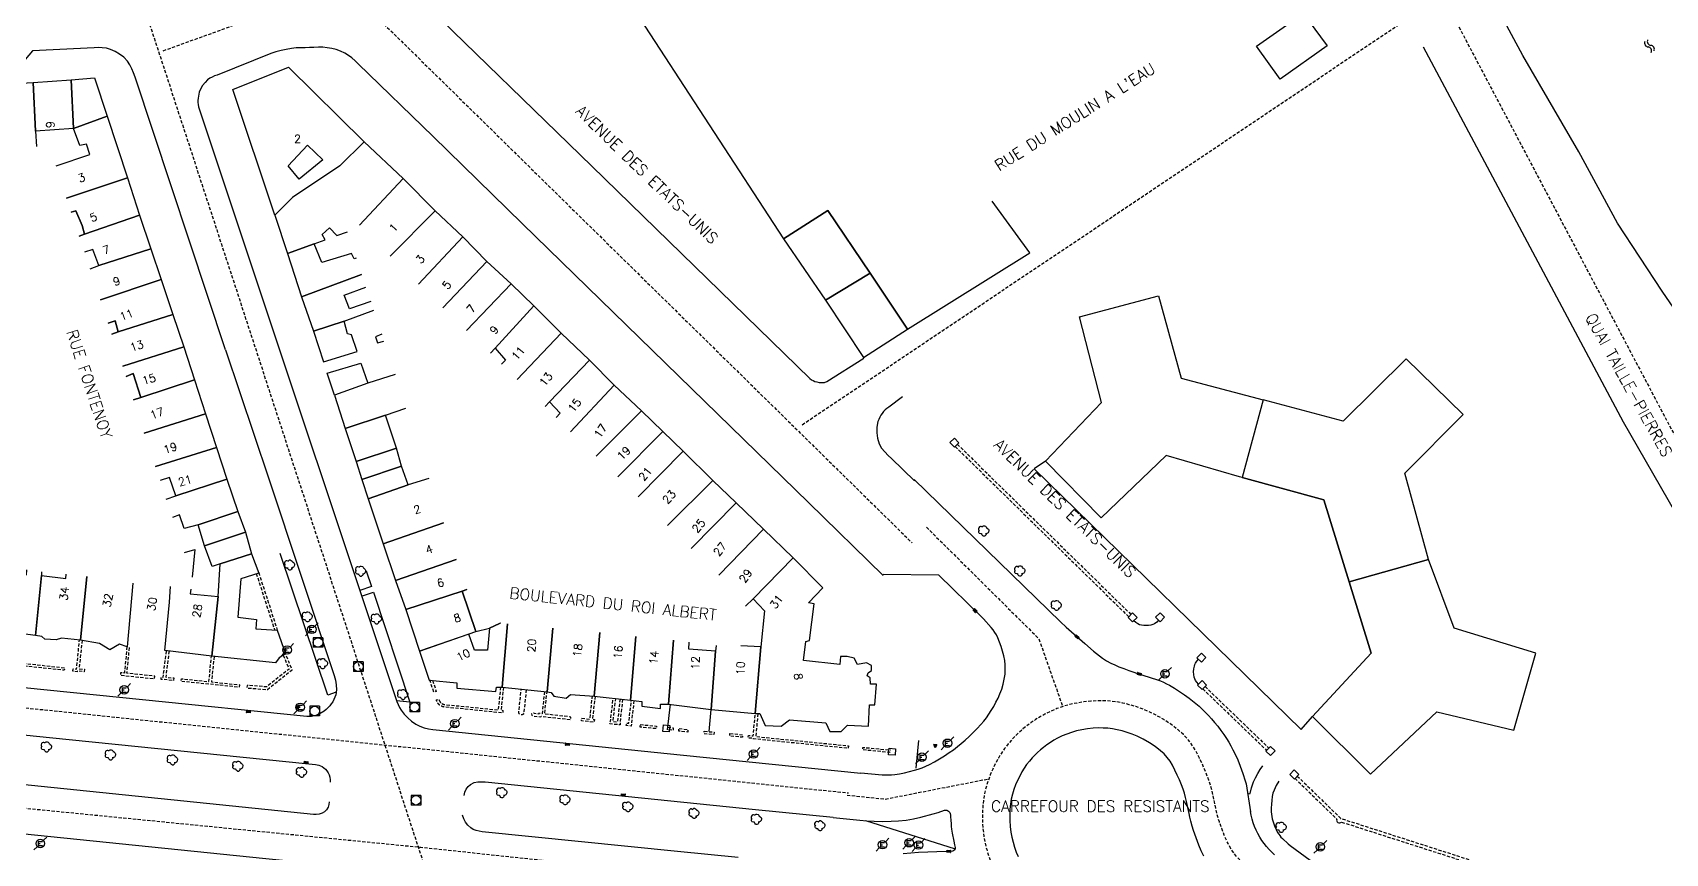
# Model space of a CAD drawing. Header units: millimetres. Extents: x 80999 to 82000, y 143000 to 144001.
# Drawn here: x 81157.8 to 81412.8, y 143745 to 143873.3 of the extents above; entities that cross this region are included whole.
import ezdxf
from ezdxf.enums import TextEntityAlignment as Align

# ---------------------------------------------------------------- set-up
doc = ezdxf.new("R2010")
doc.units = ezdxf.units.MM
doc.linetypes.add('DASHED', pattern=[0.75, 0.5, -0.25])
doc.layers.get('0').update_dxf_attribs({"linetype": 'CONTINUOUS'})
for name, color, linetype in [('W0001', 6, 'DASHED'), ('W0008', 7, 'CONTINUOUS'), ('W0100', 7, 'CONTINUOUS'), ('W0112', 1, 'DASHED'), ('W0300', 7, 'CONTINUOUS'), ('W0400', 7, 'CONTINUOUS'), ('W0420', 7, 'CONTINUOUS'), ('W0471', 7, 'CONTINUOUS'), ('W0500', 5, 'DASHED'), ('W0515', 5, 'CONTINUOUS'), ('W0851', 7, 'CONTINUOUS'), ('W0989', 7, 'CONTINUOUS'), ('W0991', 7, 'CONTINUOUS')]:
    doc.layers.add(name, color=color, linetype=linetype)
doc.styles.get("Standard").update_dxf_attribs({"font": 'romans.shx', "width": 0.85})

# ---------------------------------------------------------------- blocks, each defined once
blk = doc.blocks.new('T471')
for p, q in [((-0.333334, 0.333334), (-0.333334, -0.333334)), ((-0.333334, 0.333334), (0.333334, 0.333334)), ((-0.333334, 0), (0, 0)), ((0.500001, 0.500001), (1.000002, 1.000002)), ((-0.500001, -0.500001), (-1.000002, -1.000002)), ((-0.333334, -0.333334), (0.333334, -0.333334))]:
    blk.add_line(p, q)
blk.add_ellipse((0, 0), major_axis=(0.471405, 0.471405), ratio=1, start_param=5.4977871438, end_param=11.780972451)
blk = doc.blocks.new('T400')
for p, q in [((-0.15, 0.3), (0.15, 0.3)), ((-0.15, -0.25), (-0.15, 0.3)), ((-0.15, 0.15), (0.15, 0.15)), ((-0.15, 0), (0.15, 0)), ((0.15, 0.3), (0.15, -0.25)), ((-0.15, -0.15), (0.15, -0.15)), ((-0.15, -0.25), (-0.15, -0.3)), ((-0.15, -0.3), (0.15, -0.3)), ((0.15, -0.3), (0.15, -0.25))]:
    blk.add_line(p, q)
blk = doc.blocks.new('T420')
for p, q in [((0.75, 0.75), (-0.75, 0.75)), ((-0.75, 0.75), (-0.75, -0.75)), ((0.75, 0.75), (0.75, -0.75)), ((0.75, -0.75), (-0.75, -0.75))]:
    blk.add_line(p, q)
blk.add_ellipse((0, 0), major_axis=(-0.53, 0.53), ratio=1, start_param=3.926991, end_param=10.210176)
blk = doc.blocks.new('T851')
for p, q in [((-0.25, -0.15), (0, 0.32)), ((0, 0.32), (0.25, -0.15)), ((-0.25, -0.15), (0.25, -0.15))]:
    blk.add_line(p, q)
for major_axis in [(-0.106, 0.106), (-0.0354, 0.0354), (-0.0236, 0.0236)]:
    blk.add_ellipse((0, 0), major_axis=major_axis, ratio=1, start_param=3.926991, end_param=10.210176)
blk = doc.blocks.new('T300')
for p, q in [((-0.8, 0.51), (-0.86, 0.34)), ((-0.86, 0.34), (-0.86, 0.17)), ((-0.86, 0.17), (-0.74, 0.06)), ((-0.69, 0.63), (-0.8, 0.51)), ((-0.8, -0.06), (-0.74, 0.06)), ((-0.74, 0.06), (-0.69, 0.11)), ((-0.57, 0.69), (-0.69, 0.63)), ((-0.46, 0.69), (-0.57, 0.69)), ((-0.29, 0.63), (-0.46, 0.69)), ((-0.29, 0.63), (-0.17, 0.74)), ((-0.23, 0.57), (-0.29, 0.63)), ((-0.17, 0.74), (-0.06, 0.8)), ((-0.06, 0.8), (0.06, 0.8)), ((0.06, 0.8), (0.23, 0.74)), ((0.23, 0.74), (0.34, 0.63)), ((0.34, 0.63), (0.4, 0.51)), ((0.46, 0.46), (0.34, 0.46)), ((0.4, 0.51), (0.4, 0.46)), ((0.57, 0.4), (0.46, 0.46)), ((0.57, 0.4), (0.69, 0.29)), ((0.69, 0.29), (0.74, 0.17)), ((0.74, 0.06), (0.69, -0.17)), ((0.74, 0.17), (0.74, 0.06)), ((-0.8, -0.17), (-0.8, -0.06)), ((-0.8, -0.23), (-0.8, -0.17)), ((-0.74, -0.34), (-0.8, -0.23)), ((-0.69, -0.4), (-0.74, -0.34)), ((-0.51, -0.46), (-0.69, -0.4)), ((-0.4, -0.46), (-0.51, -0.46)), ((-0.4, -0.46), (-0.34, -0.46)), ((-0.34, -0.46), (-0.34, -0.4)), ((-0.34, -0.51), (-0.34, -0.46)), ((-0.29, -0.63), (-0.34, -0.51)), ((-0.17, -0.74), (-0.29, -0.63)), ((-0.06, -0.8), (-0.17, -0.74)), ((0.06, -0.8), (-0.06, -0.8)), ((0.17, -0.74), (0.06, -0.8)), ((0.23, -0.69), (0.17, -0.74)), ((0.29, -0.46), (0.23, -0.46)), ((0.29, -0.63), (0.23, -0.69)), ((0.46, -0.4), (0.29, -0.46)), ((0.34, -0.51), (0.29, -0.63)), ((0.34, -0.51), (0.34, -0.46)), ((0.57, -0.34), (0.46, -0.4)), ((0.63, -0.29), (0.57, -0.34)), ((0.69, -0.17), (0.63, -0.29))]:
    blk.add_line(p, q)
blk = doc.blocks.new('t112o')
at = {"color": 0, "linetype": 'Continuous'}
for p, q in [((-0.5, 0.5), (0.5, 0.5)), ((-0.5, -0.5), (-0.5, 0.5)), ((0.5, 0.5), (0.5, -0.5)), ((0.5, -0.5), (-0.5, -0.5))]:
    blk.add_line(p, q, dxfattribs=at)
blk = doc.blocks.new('t500o')
at = {"color": 0, "linetype": 'Continuous'}
for centre, start, end in [((-0.5, 0.625), 216.8699, 323.1301), ((0.5, -0.125), 36.8699, 143.1301), ((0.5, -0.625), 36.8699, 143.1301), ((-0.5, 0.125), 216.8699, 323.1301)]:
    blk.add_arc(centre, 0.625, start, end, dxfattribs=at)

msp = doc.modelspace()

# ---------------------------------------------------------------- linework, layer by layer
at = {"layer": 'W0001', "flags": 128}
for points in [[(81135.5, 143999.65), (81168.92, 143912.35), (81167.3, 143901.57), (81221.48, 143735.44)], [(81301.88, 143999.99), (81347.17, 143932.95), (81371.64, 143891.06), (81418.97, 143801.39), (81443.99, 143754.95)], [(81168.72, 143912.69), (81181.13, 143905.64), (81295.17, 143793.56)], [(81178.21, 143870.46), (81205.81, 143880.42)], [(81278.01, 143812.03), (81377.2, 143878.59)], [(81297.4, 143796.01), (81314.94, 143778.6), (81318.68, 143767.98)], [(81000.04, 143783.97), (81213.94, 143761.87), (81285.22, 143754.49)], [(81000.31, 143767.56), (81218.42, 143746.01), (81267.65, 143740.78)], [(81285.01, 143754.14), (81290.98, 143753.53), (81307.14, 143756.7)]]:
    msp.add_lwpolyline(points, dxfattribs=at)
msp.add_lwpolyline([(81353.56, 143721.05), (81369.56, 143709.54), (81370.19, 143709.07), (81370.77, 143708.57), (81372.09, 143707.35), (81373.4, 143706.08), (81373.76, 143705.71), (81374.1, 143705.33), (81374.44, 143704.94), (81374.75, 143704.55), (81374.94, 143704.29), (81375.11, 143704.03), (81375.28, 143703.77), (81375.43, 143703.5), (81375.59, 143703.18), (81375.73, 143702.86), (81375.86, 143702.53), (81375.98, 143702.18), (81376.15, 143701.64), (81376.31, 143701.09), (81376.45, 143700.52), (81376.57, 143699.95), (81376.8, 143698.7), (81377, 143697.47), (81377.03, 143697.26), (81377.04, 143697.05), (81377.06, 143695.99), (81377.07, 143694.16), (81377.16, 143691.49), (81377.3, 143688.88), (81377.36, 143688.29), (81377.45, 143687.67), (81377.57, 143687.06), (81377.72, 143686.49), (81378.03, 143685.44), (81378.35, 143684.42), (81378.69, 143683.41), (81379.06, 143682.39), (81379.38, 143681.6), (81379.73, 143680.81), (81380.12, 143680.04), (81380.53, 143679.29), (81381.12, 143678.3), (81381.74, 143677.33), (81382.38, 143676.39), (81383.07, 143675.43), (81383.87, 143674.41), (81384.76, 143673.42), (81385.71, 143672.49), (81386.7, 143671.63), (81387.93, 143670.7), (81389.19, 143669.83), (81390.49, 143669.03), (81391.83, 143668.3), (81393.05, 143667.71), (81394.3, 143667.2), (81395.58, 143666.74), (81396.88, 143666.36), (81398.24, 143666.04), (81399.62, 143665.79), (81401.01, 143665.61), (81402.4, 143665.5), (81403.99, 143665.45), (81405.57, 143665.48), (81407.16, 143665.58), (81408.74, 143665.76), (81410.07, 143665.98), (81411.39, 143666.28), (81412.69, 143666.66), (81413.94, 143667.11), (81414.87, 143667.49), (81415.77, 143667.89), (81416.65, 143668.31), (81417.52, 143668.77), (81418.29, 143669.2), (81419.04, 143669.66), (81419.78, 143670.14), (81420.51, 143670.66), (81421.36, 143671.31), (81422.18, 143672), (81422.97, 143672.73), (81423.73, 143673.49), (81424.54, 143674.37), (81425.32, 143675.27), (81426.06, 143676.2), (81426.77, 143677.17), (81427.47, 143678.21), (81428.11, 143679.31), (81428.7, 143680.43), (81429.22, 143681.58), (81429.74, 143682.88), (81430.19, 143684.2), (81430.58, 143685.54), (81430.91, 143686.9), (81431.17, 143688.26), (81431.36, 143689.63), (81431.48, 143691), (81431.52, 143692.39), (81431.5, 143693.74), (81431.41, 143695.09), (81431.24, 143696.43), (81431.01, 143697.75), (81430.68, 143699.24), (81430.28, 143700.7), (81429.81, 143702.14), (81429.28, 143703.58), (81428.8, 143704.68), (81428.25, 143705.76), (81427.64, 143706.81), (81426.97, 143707.8), (81426.14, 143708.91), (81425.27, 143709.97), (81424.4, 143710.95), (81423.49, 143711.89), (81422.67, 143712.67), (81421.82, 143713.42), (81420.93, 143714.13), (81420.03, 143714.8), (81419.05, 143715.46), (81418.06, 143716.08), (81417.04, 143716.67), (81415.98, 143717.22), (81414.75, 143717.79), (81413.48, 143718.3), (81412.19, 143718.75), (81410.86, 143719.13), (81409.68, 143719.4), (81408.48, 143719.59), (81407.26, 143719.7), (81406.08, 143719.74), (81404.02, 143719.7), (81401.97, 143719.59), (81400.77, 143719.47), (81399.59, 143719.28), (81398.44, 143719.04), (81397.29, 143718.8), (81395.68, 143718.5), (81394.06, 143718.23), (81392.05, 143717.95), (81390.07, 143717.7), (81389.32, 143717.64), (81388.61, 143717.63), (81387.9, 143717.65), (81387.18, 143717.72), (81386.23, 143717.86), (81385.29, 143718.05), (81384.35, 143718.28), (81383.4, 143718.56), (81382.45, 143718.89), (81381.48, 143719.25), (81380.52, 143719.64), (81379.59, 143720.05), (81379.02, 143720.32), (81378.47, 143720.6), (81377.93, 143720.91), (81377.38, 143721.26), (81374.77, 143723), (81374.08, 143723.48), (81353.04, 143738.71), (81350.69, 143740.42), (81349.76, 143741.12), (81348.87, 143741.82), (81347.73, 143742.78), (81346.64, 143743.74), (81346.22, 143744.14), (81345.86, 143744.53), (81345.53, 143744.95), (81345.21, 143745.39), (81344.84, 143745.98), (81344.5, 143746.59), (81344.19, 143747.22), (81343.9, 143747.9), (81343.51, 143748.91), (81343.15, 143749.95), (81342.97, 143750.53), (81342.81, 143751.11), (81342.7, 143751.58), (81342.59, 143752.12), (81342.4, 143753.08), (81342.18, 143754.1), (81341.98, 143754.9), (81341.75, 143755.7), (81341.49, 143756.5), (81341.2, 143757.27), (81340.84, 143758.18), (81340.45, 143759.07), (81340.03, 143759.94), (81339.55, 143760.87), (81339, 143761.8), (81338.31, 143762.74), (81337.53, 143763.6), (81336.7, 143764.36), (81335.58, 143765.21), (81334.45, 143765.96), (81333.26, 143766.64), (81332.05, 143767.23), (81331.07, 143767.64), (81330.08, 143767.98), (81329.08, 143768.28), (81328.06, 143768.53), (81327.11, 143768.71), (81326.15, 143768.83), (81325.18, 143768.89), (81324.21, 143768.89), (81323.09, 143768.84), (81321.97, 143768.72), (81320.87, 143768.54), (81319.77, 143768.3), (81318.77, 143768.01), (81317.78, 143767.66), (81316.81, 143767.25), (81315.89, 143766.8), (81315.15, 143766.38), (81314.45, 143765.94), (81313.76, 143765.48), (81313.09, 143764.98), (81312.48, 143764.48), (81311.88, 143763.96), (81311.31, 143763.41), (81310.75, 143762.82), (81310.17, 143762.15), (81309.61, 143761.43), (81309.1, 143760.69), (81308.63, 143759.92), (81308.17, 143759.07), (81307.75, 143758.21), (81307.37, 143757.33), (81307.04, 143756.41), (81306.73, 143755.41), (81306.48, 143754.38), (81306.3, 143753.33), (81306.19, 143752.28), (81306.14, 143751.13), (81306.15, 143750), (81306.23, 143748.86), (81306.37, 143747.73), (81306.56, 143746.69), (81306.81, 143745.67), (81307.11, 143744.66), (81307.47, 143743.66), (81307.86, 143742.76), (81308.3, 143741.87), (81308.8, 143741.02), (81309.35, 143740.2), (81310.02, 143739.33), (81310.73, 143738.49), (81311.5, 143737.7), (81312.31, 143736.96), (81313.11, 143736.3), (81313.96, 143735.7), (81314.84, 143735.15), (81315.73, 143734.67), (81316.68, 143734.22), (81317.61, 143733.82), (81318.55, 143733.45), (81319.55, 143733.1), (81320.19, 143732.91), (81320.89, 143732.77), (81321.6, 143732.69), (81322.23, 143732.66), (81324.31, 143732.67), (81326.89, 143732.7), (81329.96, 143732.76), (81331.35, 143732.78), (81331.66, 143732.76), (81331.95, 143732.72), (81333.55, 143732.35), (81335.22, 143731.91), (81336.34, 143731.57), (81337.46, 143731.22), (81337.97, 143731.04), (81338.46, 143730.84), (81339.43, 143730.41), (81340.38, 143729.95), (81341.43, 143729.37), (81342.48, 143728.75), (81345.31, 143726.96), (81346.53, 143726.13), (81350.08, 143723.61)], close=True, dxfattribs=at)
at = {"layer": 'W0008'}
for p, q in [((81212.08, 143884.61), (81245.14, 143852.4)), ((81234.29, 143843.45), (81220.35, 143857.04)), ((81187.95, 143823.71), (81194.63, 143803.74)), ((81197.61, 143819.96), (81206.55, 143793.17))]:
    msp.add_line(p, q, dxfattribs=at)
at = {"layer": 'W0008', "flags": 128}
msp.add_lwpolyline([(81418.21, 143884.08, -0.000018), (81415.97, 143888.16, -0.000646)], format="xyb", dxfattribs=at)
at = {"layer": 'W0008'}
for points in [[(81187.95, 143823.71), (81173.81, 143866.33), (81173.58, 143866.99), (81173.33, 143867.64), (81173.02, 143868.27), (81172.61, 143868.85), (81172.04, 143869.44), (81171.4, 143869.94), (81170.7, 143870.35), (81169.96, 143870.68), (81169.34, 143870.85), (81168.7, 143870.94), (81168.06, 143870.95), (81167.43, 143870.94), (81157.82, 143870.47), (81156.06, 143868.42), (81101.94, 143865.83), (81011.13, 143861.38), (81000, 143860.85)], [(81220.35, 143857.04), (81208.65, 143868.42), (81208.17, 143868.88), (81207.68, 143869.33), (81207.15, 143869.74), (81206.58, 143870.09), (81205.92, 143870.39), (81205.24, 143870.63), (81204.54, 143870.81), (81203.83, 143870.94), (81203.14, 143871.01), (81202.45, 143871.01), (81201.76, 143870.98), (81201.07, 143870.95), (81200.37, 143870.94), (81199.66, 143870.92), (81198.95, 143870.89), (81198.25, 143870.81), (81197.43, 143870.68), (81196.62, 143870.52), (81195.82, 143870.31), (81195.04, 143870.04), (81186.62, 143866.67), (81186.23, 143866.52), (81185.85, 143866.35), (81185.48, 143866.15), (81185.15, 143865.9), (81184.74, 143865.49), (81184.37, 143865.04), (81184.07, 143864.54), (81183.85, 143863.99), (81183.76, 143863.68), (81183.7, 143863.35), (81183.65, 143863.03), (81183.63, 143862.7), (81183.63, 143862.37), (81183.67, 143862.04), (81183.73, 143861.71), (81183.82, 143861.39), (81197.61, 143819.96)], [(81438.65, 143753.68), (81439.55, 143754.12), (81436.68, 143759.4), (81435.55, 143761.42), (81406.28, 143812.41), (81375.01, 143871.03)], [(81245.14, 143852.4), (81279.19, 143819.27), (81279.43, 143819.06), (81279.7, 143818.91), (81279.99, 143818.79), (81280.29, 143818.71), (81280.67, 143818.64), (81281.07, 143818.6), (81281.48, 143818.64), (81281.87, 143818.8), (81287.65, 143822.4)], [(81290.65, 143788.49), (81279.04, 143799.81), (81234.29, 143843.45)], [(81293.65, 143816.37), (81291.52, 143814.79), (81291.24, 143814.56), (81290.97, 143814.33), (81290.72, 143814.07), (81290.49, 143813.79), (81290.28, 143813.5), (81290.1, 143813.19), (81289.95, 143812.86), (81289.83, 143812.52), (81289.65, 143811.65), (81289.63, 143810.77), (81289.75, 143809.9), (81290.01, 143809.05), (81290.38, 143808.37), (81290.88, 143807.77), (81291.43, 143807.24), (81291.97, 143806.73), (81295.53, 143803.26)], [(81194.63, 143803.74), (81204.89, 143772.84), (81205.1, 143772.12), (81205.24, 143771.37), (81205.27, 143770.6), (81205.15, 143769.83), (81205.03, 143769.45), (81204.87, 143769.08), (81204.68, 143768.73), (81204.45, 143768.4), (81204.21, 143768.09), (81203.94, 143767.8), (81203.64, 143767.53), (81203.33, 143767.28), (81202.73, 143766.9), (81202.07, 143766.6), (81201.36, 143766.43), (81200.63, 143766.41), (81149.24, 143771.66), (81113.91, 143775.28), (81064.46, 143780.35), (81000, 143786.98)], [(81206.55, 143793.17), (81214.55, 143769.23), (81214.71, 143768.76), (81214.89, 143768.3), (81215.1, 143767.84), (81215.37, 143767.42), (81215.86, 143766.79), (81216.4, 143766.21), (81217, 143765.7), (81217.66, 143765.25), (81218.29, 143764.92), (81218.94, 143764.67), (81219.62, 143764.48), (81220.31, 143764.38), (81259.45, 143760.38), (81287.14, 143757.58)], [(81106.55, 143766.19), (81106.68, 143766.76), (81106.92, 143767.28), (81107.26, 143767.75), (81107.71, 143768.12), (81108.09, 143768.32), (81108.5, 143768.41), (81108.92, 143768.43), (81109.32, 143768.4), (81160.46, 143763.17), (81200.93, 143759.06), (81201.46, 143759.01), (81202, 143758.95), (81202.53, 143758.83), (81203.04, 143758.61), (81203.32, 143758.42), (81203.57, 143758.19), (81203.79, 143757.93), (81203.97, 143757.64), (81204.13, 143757.3), (81204.24, 143756.94), (81204.3, 143756.56), (81204.31, 143756.18)], [(81204.14, 143753.11), (81204.09, 143752.67), (81203.95, 143752.25), (81203.72, 143751.87), (81203.41, 143751.55), (81203.01, 143751.31), (81202.57, 143751.17), (81202.12, 143751.12), (81201.67, 143751.14), (81144.41, 143757.02), (81108.73, 143760.67), (81108.26, 143760.77), (81107.84, 143760.98), (81107.47, 143761.26), (81107.14, 143761.57), (81106.85, 143761.93), (81106.62, 143762.32), (81106.44, 143762.74), (81106.32, 143763.19)], [(81225.21, 143754.08), (81225.31, 143754.59), (81225.52, 143755.07), (81225.83, 143755.48), (81226.22, 143755.83), (81226.75, 143756.1), (81227.32, 143756.23), (81227.9, 143756.25), (81228.47, 143756.22), (81270.71, 143751.91), (81282.86, 143750.68)], [(81268, 143744.38), (81258.51, 143745.33), (81228.01, 143748.43), (81227.54, 143748.49), (81227.09, 143748.61), (81226.64, 143748.8), (81226.24, 143749.05), (81225.8, 143749.46), (81225.43, 143749.92), (81225.14, 143750.44), (81224.94, 143751)], [(81351.78, 143744.8), (81351.33, 143745.21), (81350.9, 143745.65), (81350.5, 143746.1), (81350.12, 143746.58), (81349.77, 143747.08), (81349.44, 143747.6), (81349.15, 143748.13), (81348.88, 143748.68), (81348.64, 143749.24), (81348.44, 143749.81), (81348.26, 143750.4), (81348.12, 143750.99), (81348, 143751.59)]]:
    msp.add_lwpolyline(points, dxfattribs=at)
at = {"layer": 'W0008', "flags": 128}
for points in [[(81295.48, 143803.49), (81318.35, 143781.21), (81319.22, 143780.39), (81322.13, 143777.82), (81323.5, 143776.66), (81324.92, 143775.56), (81325.54, 143775.13), (81326.21, 143774.77), (81326.82, 143774.48), (81327.44, 143774.21), (81328.21, 143773.91), (81328.99, 143773.63), (81329.95, 143773.29), (81330.03, 143773.27), (81333.46, 143772.16), (81333.95, 143771.98), (81334.43, 143771.79), (81334.9, 143771.56), (81335.36, 143771.31), (81336.15, 143770.85), (81336.93, 143770.36), (81337.68, 143769.84), (81338.43, 143769.31), (81338.96, 143768.9), (81339.48, 143768.47), (81339.99, 143768.03), (81340.48, 143767.58), (81340.98, 143767.08), (81341.47, 143766.57), (81341.94, 143766.05), (81342.4, 143765.51), (81342.89, 143764.9), (81343.36, 143764.27), (81343.82, 143763.64), (81344.25, 143762.99), (81344.61, 143762.42), (81344.95, 143761.84), (81345.27, 143761.25), (81345.57, 143760.65), (81346.01, 143759.68), (81346.41, 143758.69), (81346.82, 143757.55), (81347.19, 143756.4), (81347.31, 143755.91), (81348.01, 143751.55)], [(81205.22, 143770.26), (81203.9, 143769.76), (81196.5, 143791.9)], [(81209.92, 143789.19), (81210.75, 143786.77), (81208.91, 143786.13)], [(81287.16, 143757.62), (81290.49, 143757.33), (81290.98, 143757.3), (81291.46, 143757.3), (81291.95, 143757.32), (81292.44, 143757.38), (81293.21, 143757.5), (81293.99, 143757.65), (81294.76, 143757.83), (81295.52, 143758.03), (81296.12, 143758.22), (81296.72, 143758.43), (81297.3, 143758.68), (81297.87, 143758.95), (81298.67, 143759.37), (81299.45, 143759.81), (81300.21, 143760.29), (81300.96, 143760.79), (81301.61, 143761.25), (81302.24, 143761.73), (81302.85, 143762.23), (81303.45, 143762.75), (81304.09, 143763.33), (81304.71, 143763.93), (81305.31, 143764.56), (81305.9, 143765.19), (81306.34, 143765.71), (81306.76, 143766.25), (81307.16, 143766.81), (81307.53, 143767.38), (81307.91, 143768), (81308.26, 143768.65), (81308.58, 143769.3), (81308.88, 143769.97), (81309.17, 143770.71), (81309.39, 143771.47), (81309.56, 143772.25), (81309.67, 143773.03), (81309.72, 143773.75), (81309.7, 143774.48), (81309.63, 143775.19), (81309.49, 143775.9), (81309.3, 143776.63), (81309.08, 143777.35), (81308.83, 143778.05), (81308.54, 143778.75), (81308.33, 143779.17), (81308.09, 143779.57), (81307.82, 143779.96), (81307.53, 143780.32), (81306.31, 143781.68), (81305.93, 143782.06), (81299.33, 143788.53), (81290.66, 143788.6)], [(81209.2, 143785.25), (81211.04, 143785.86), (81216.73, 143768.65), (81214.66, 143768.9)], [(81333.65, 143781.46), (81333.36, 143781.17), (81333.02, 143780.93), (81332.75, 143780.79), (81332.45, 143780.7), (81332.09, 143780.65), (81331.71, 143780.63), (81331.34, 143780.65), (81330.97, 143780.7), (81330.68, 143780.77), (81330.41, 143780.9), (81330.08, 143781.11), (81329.77, 143781.36)], [(81339.87, 143771.5), (81339.62, 143771.78), (81339.41, 143772.08), (81339.3, 143772.32), (81339.22, 143772.56), (81339.15, 143772.99), (81339.13, 143773.42), (81339.16, 143773.86), (81339.24, 143774.3), (81339.32, 143774.55), (81339.43, 143774.79), (81339.64, 143775.1), (81339.87, 143775.38)], [(81256.96, 143764.36), (81257.45, 143768.34)], [(81263.46, 143764.07), (81263.77, 143767.55)], [(81340.73, 143744.62), (81340.32, 143745.45), (81339.95, 143746.31), (81339.52, 143747.45), (81339.11, 143748.6), (81338.88, 143749.32), (81338.68, 143750.06), (81338.54, 143750.68), (81338.41, 143751.3), (81338.23, 143752.22), (81338.03, 143753.13), (81337.87, 143753.79), (81337.68, 143754.45), (81337.47, 143755.1), (81337.23, 143755.74), (81336.92, 143756.52), (81336.57, 143757.29), (81336.21, 143758.06), (81335.83, 143758.81), (81335.45, 143759.45), (81335.01, 143760.04), (81334.51, 143760.59), (81333.97, 143761.08), (81333.11, 143761.74), (81332.21, 143762.34), (81331.27, 143762.87), (81330.3, 143763.35), (81329.54, 143763.66), (81328.76, 143763.94), (81327.97, 143764.17), (81327.17, 143764.37), (81326.46, 143764.5), (81325.75, 143764.59), (81325.02, 143764.63), (81324.3, 143764.64), (81323.42, 143764.59), (81322.54, 143764.5), (81321.67, 143764.36), (81320.81, 143764.17), (81320.06, 143763.95), (81319.32, 143763.69), (81318.59, 143763.39), (81317.89, 143763.04), (81317.32, 143762.71), (81316.76, 143762.37), (81316.22, 143762), (81315.7, 143761.61), (81315.22, 143761.23), (81314.77, 143760.83), (81314.33, 143760.41), (81313.91, 143759.96), (81313.47, 143759.45), (81313.05, 143758.92), (81312.67, 143758.36), (81312.32, 143757.79), (81311.96, 143757.12), (81311.63, 143756.45), (81311.33, 143755.75), (81311.07, 143755.04), (81310.84, 143754.29), (81310.65, 143753.52), (81310.52, 143752.75), (81310.44, 143751.96), (81310.4, 143751.06), (81310.41, 143750.17), (81310.47, 143749.27), (81310.58, 143748.38), (81310.73, 143747.57), (81310.92, 143746.78), (81311.16, 143745.99), (81311.43, 143745.22), (81311.72, 143744.55)], [(81296.16, 143762.69), (81295.75, 143758.38)], [(81347.53, 143754.51), (81347.69, 143754.35), (81347.93, 143754.4), (81348.17, 143755.31), (81348.49, 143756.2), (81348.79, 143756.87), (81349.13, 143757.52), (81349.51, 143758.15), (81349.94, 143758.75)], [(81352.42, 143756.32), (81352.03, 143755.64), (81351.69, 143754.93), (81351.51, 143754.43), (81351.4, 143753.91), (81351.33, 143753.31), (81351.28, 143752.72), (81351.26, 143752.12), (81351.26, 143751.52), (81351.28, 143751.16), (81351.33, 143750.81), (81351.4, 143750.46), (81351.5, 143750.12), (81351.65, 143749.66), (81351.83, 143749.21), (81352.03, 143748.77), (81352.25, 143748.33), (81352.41, 143748.07), (81352.58, 143747.82), (81352.77, 143747.58), (81352.98, 143747.36), (81353.87, 143746.52), (81354.19, 143746.25), (81367.83, 143736.26)], [(81282.85, 143750.67), (81286.99, 143750.24), (81288.11, 143750.14), (81289.22, 143750.08), (81290.55, 143750.05), (81291.87, 143750.06), (81293.04, 143750.11), (81294.21, 143750.24), (81295.38, 143750.43), (81296.53, 143750.69), (81298.46, 143751.21), (81299.22, 143751.45), (81300.21, 143751.8), (81300.31, 143751.82), (81300.4, 143751.81), (81300.56, 143751.78), (81300.71, 143751.72), (81300.85, 143751.63), (81300.97, 143751.52), (81301.04, 143751.41), (81301.09, 143751.28), (81301.14, 143751.04), (81301.18, 143750.76), (81301.23, 143750.21), (81301.25, 143749.65), (81301.27, 143749.24), (81301.32, 143748.82), (81301.42, 143748.22), (81301.66, 143746.94), (81301.79, 143746.37), (81301.88, 143745.95), (81301.88, 143745.73), (81301.82, 143745.58), (81301.7, 143745.47), (81301.51, 143745.39), (81301.26, 143745.35), (81301.13, 143745.34), (81300.47, 143745.35), (81296.17, 143745.2), (81293.75, 143744.98)], [(81135.7, 143750.25), (81194.24, 143744.25), (81211.86, 143742.47), (81212.28, 143742.41), (81212.7, 143742.31), (81213.11, 143742.19), (81213.51, 143742.03), (81213.86, 143741.85), (81214.21, 143741.64), (81214.53, 143741.4), (81214.83, 143741.14), (81215.23, 143740.72), (81215.59, 143740.28), (81215.77, 143739.98), (81215.9, 143739.67), (81216.11, 143739.01), (81216.24, 143738.62), (81216.62, 143737.38)], [(81287.91, 143750.16), (81301.88, 143745.78)]]:
    msp.add_lwpolyline(points, dxfattribs=at)
at = {"layer": 'W0100'}
for points in [[(81260.07, 143882.41), (81251.84, 143876.72), (81275.09, 143841.05), (81281.98, 143845.51), (81288.6, 143835.68), (81294.45, 143826.97), (81313.57, 143838.87), (81307.65, 143846.96)], [(81354.07, 143879.32), (81359.96, 143871.24)], [(81359.96, 143871.24), (81352.65, 143866.04), (81348.95, 143871.2), (81353.62, 143874.46), (81351.51, 143877.5)], [(81152.18, 143865.21), (81157.91, 143865.5), (81158.26, 143857.92), (81158.4, 143855.51)], [(81157.91, 143865.5), (81163.83, 143865.91), (81164.2, 143858.29), (81158.26, 143857.92), (81157.91, 143865.5)], [(81167.47, 143866.22), (81169.48, 143860.24), (81164.2, 143858.29), (81163.83, 143865.91), (81167.47, 143866.22)], [(81189.09, 143864.42), (81197.8, 143867.92), (81209.6, 143856.22), (81205.78, 143852.46), (81198.38, 143847.52), (81195.66, 143844.75), (81189.09, 143864.42)], [(81161.48, 143852.48), (81166.75, 143854.25), (81166.25, 143855.86), (81165.19, 143855.66), (81164.2, 143858.29), (81169.48, 143860.24)], [(81169.48, 143860.24), (81172.61, 143850.58), (81163.11, 143847.45)], [(81209.6, 143856.22), (81205.78, 143852.46), (81198.38, 143847.52), (81195.66, 143844.75), (81197.6, 143838.76), (81201.81, 143840.31), (81203.53, 143840.93)], [(81199.43, 143850.38), (81197.7, 143852.49), (81200.75, 143855.73), (81203.13, 143853.39), (81199.43, 143850.38)], [(81208.86, 143843.22), (81215.71, 143850.51), (81209.6, 143856.22)], [(81163.11, 143847.45), (81172.61, 143850.58)], [(81172.61, 143850.58), (81174.53, 143844.76), (81165.92, 143841.79), (81165.54, 143843.13), (81164.56, 143845.46), (81163.84, 143845.23)], [(81215.71, 143850.51), (81208.86, 143843.22)], [(81213.67, 143838.34), (81220.7, 143845.46), (81215.71, 143850.51)], [(81163.84, 143845.23), (81164.56, 143845.46), (81165.54, 143843.13), (81165.92, 143841.79), (81165.07, 143841.5)], [(81220.7, 143845.46), (81213.67, 143838.34)], [(81218.1, 143834.01), (81224.99, 143841.39), (81220.7, 143845.46)], [(81275.09, 143841.05), (81281.64, 143831.5), (81288.6, 143835.68), (81281.98, 143845.51), (81275.09, 143841.05)], [(81165.07, 143841.5), (81165.92, 143841.79), (81174.53, 143844.76)], [(81174.53, 143844.76), (81176.3, 143839.51), (81168.14, 143836.88), (81167.21, 143839.4), (81165.92, 143838.99)], [(81203.53, 143840.93), (81203.05, 143841.77), (81204.19, 143842.77), (81205.31, 143841.58)], [(81208.35, 143838.06), (81208.04, 143837.93), (81207.62, 143838.77), (81202.99, 143837.36), (81201.81, 143840.31), (81197.6, 143838.76), (81199.81, 143832.02), (81209.2, 143835.48)], [(81205.31, 143841.58), (81207, 143842.18)], [(81224.99, 143841.39), (81218.1, 143834.01)], [(81221.88, 143830.3), (81228.77, 143837.55), (81224.99, 143841.39)], [(81166.79, 143836.4), (81168.14, 143836.88), (81176.3, 143839.51)], [(81176.3, 143839.51), (81177.91, 143834.72), (81168.42, 143831.52)], [(81228.77, 143837.55), (81221.88, 143830.3)], [(81225.59, 143826.77), (81232.55, 143834.04), (81228.77, 143837.55)], [(81209.2, 143835.48), (81199.81, 143832.02), (81201.66, 143826.63), (81206.47, 143828.23), (81211.1, 143829.9)], [(81281.64, 143831.5), (81287.55, 143822.52), (81294.45, 143826.97), (81288.6, 143835.68), (81281.64, 143831.5)], [(81168.42, 143831.52), (81177.91, 143834.72)], [(81177.91, 143834.72), (81179.72, 143829.24), (81171.17, 143826.56), (81170.73, 143828.26), (81169.63, 143827.9)], [(81210.63, 143831.3), (81207.29, 143830.11), (81206.45, 143832.26), (81209.87, 143833.52)], [(81232.55, 143834.04), (81225.59, 143826.77)], [(81229.32, 143823.21), (81230.06, 143824), (81236.09, 143830.58), (81232.55, 143834.04)], [(81236.09, 143830.58), (81230.06, 143824), (81231.69, 143822.13), (81231.06, 143821.48)], [(81233.49, 143819.07), (81240.38, 143826.32), (81236.09, 143830.58)], [(81350.01, 143815.9), (81346.72, 143803.76), (81346.29, 143803.9), (81334.84, 143807.23), (81324.69, 143797.46), (81315.97, 143806.35), (81324.75, 143815.51), (81321.32, 143828.89), (81333.62, 143832.15), (81337.16, 143819.32), (81350.01, 143815.9)], [(81169.63, 143827.9), (81170.73, 143828.26), (81171.17, 143826.56), (81170.21, 143826.16)], [(81170.21, 143826.16), (81171.17, 143826.56), (81179.72, 143829.24)], [(81179.72, 143829.24), (81181.43, 143824.2), (81171.9, 143821.16)], [(81203.22, 143821.87), (81208.48, 143823.49), (81207.6, 143826.09), (81206.98, 143826.25), (81206.47, 143828.23), (81201.66, 143826.63), (81203.22, 143821.87)], [(81212.33, 143826.18), (81211.35, 143825.75), (81211.68, 143824.82), (81212.68, 143825.1)], [(81240.38, 143826.32), (81233.49, 143819.07)], [(81237.86, 143814.87), (81238.54, 143815.58), (81244.76, 143822.1), (81240.38, 143826.32)], [(81171.9, 143821.16), (81181.43, 143824.2)], [(81181.43, 143824.2), (81183.09, 143819.02), (81174.73, 143816.3), (81173.51, 143820.02), (81172.41, 143819.57)], [(81229.32, 143823.21), (81230.06, 143824)], [(81230.06, 143824), (81231.69, 143822.13), (81231.06, 143821.48)], [(81363.42, 143787.48), (81375.78, 143790.96), (81372.13, 143804.47), (81381.21, 143813.63), (81372.3, 143822.33), (81362.48, 143812.59), (81350.01, 143815.9), (81346.72, 143803.76), (81359.44, 143800.27), (81363.42, 143787.48)], [(81172.41, 143819.57), (81173.51, 143820.02), (81174.73, 143816.3), (81173.59, 143815.9)], [(81203.82, 143820.08), (81209.05, 143821.63), (81210.15, 143818.52), (81204.95, 143816.65), (81203.82, 143820.08)], [(81214.43, 143819.85), (81210.15, 143818.52), (81204.95, 143816.65), (81206.63, 143811.42)], [(81244.76, 143822.1), (81238.54, 143815.58), (81240.22, 143813.84), (81239.57, 143813.15)], [(81241.81, 143810.91), (81248.64, 143818.22), (81244.76, 143822.1)], [(81173.59, 143815.9), (81174.73, 143816.3), (81183.09, 143819.02)], [(81183.09, 143819.02), (81184.8, 143813.7), (81175.26, 143810.69)], [(81248.64, 143818.22), (81241.81, 143810.91)], [(81245.8, 143807.1), (81252.88, 143814.19), (81248.64, 143818.22)], [(81206.63, 143811.42), (81212.93, 143813.54), (81216.11, 143814.6)], [(81175.26, 143810.69), (81184.8, 143813.7)], [(81184.8, 143813.7), (81186.55, 143808.48), (81177.01, 143805.48)], [(81208.32, 143806.29), (81214.65, 143808.36), (81212.93, 143813.54), (81206.63, 143811.42), (81208.32, 143806.29)], [(81252.88, 143814.19), (81245.8, 143807.1)], [(81249.19, 143803.86), (81256.23, 143810.96), (81252.88, 143814.19)], [(81256.23, 143810.96), (81249.19, 143803.86)], [(81252.36, 143800.77), (81259.41, 143807.87), (81256.23, 143810.96)], [(81177.01, 143805.48), (81186.55, 143808.48)], [(81186.55, 143808.48), (81188.17, 143803.54), (81180.2, 143800.91), (81179.22, 143803.77), (81177.73, 143803.29)], [(81209.22, 143803.49), (81215.44, 143805.56), (81214.65, 143808.36), (81208.32, 143806.29), (81209.22, 143803.49)], [(81259.41, 143807.87), (81252.36, 143800.77)], [(81256.95, 143796.28), (81264.05, 143803.33), (81259.41, 143807.87)], [(81315.97, 143806.35), (81314.2, 143805.12), (81355.94, 143764.4), (81357.71, 143766.42), (81366.83, 143776.31), (81363.42, 143787.48), (81359.44, 143800.27), (81346.72, 143803.76), (81346.29, 143803.9), (81334.84, 143807.23), (81324.69, 143797.46), (81315.97, 143806.35)], [(81210.2, 143800.47), (81216.44, 143802.63), (81215.44, 143805.56), (81209.22, 143803.49), (81210.2, 143800.47)], [(81178.68, 143800.38), (81180.2, 143800.91), (81188.17, 143803.54)], [(81188.17, 143803.54), (81189.87, 143798.47), (81183.65, 143796.36), (81181.46, 143795.79), (81180.78, 143797.92), (81179.64, 143797.54)], [(81219.68, 143803.63), (81216.44, 143802.63), (81210.2, 143800.47), (81212.54, 143793.43)], [(81267.71, 143799.82), (81264.05, 143803.33), (81256.95, 143796.28)], [(81264.98, 143788.52), (81271.93, 143795.72), (81267.71, 143799.82), (81260.67, 143792.68)], [(81260.67, 143792.68), (81267.71, 143799.82)], [(81189.87, 143798.47), (81191.04, 143795.23), (81184.67, 143793.08), (81183.65, 143796.36), (81189.87, 143798.47)], [(81222, 143796.68), (81212.54, 143793.43), (81214.49, 143787.69)], [(81212.54, 143793.43), (81222, 143796.68)], [(81191.04, 143795.23), (81192.02, 143791.85), (81187.11, 143790.27), (81185.87, 143789.87), (81184.67, 143793.08), (81191.04, 143795.23)], [(81264.98, 143788.52), (81271.93, 143795.72), (81276.61, 143791.23), (81270.36, 143784.81), (81269.17, 143783.69)], [(81181.55, 143792.06), (81183.17, 143792.51)], [(81183.17, 143792.51), (81182.71, 143788.19)], [(81192.02, 143791.85), (81193.14, 143788.85), (81190.32, 143787.94), (81189.88, 143781.95), (81192.76, 143781.61), (81192.66, 143780.12), (81196.03, 143779.93), (81197.29, 143776.25), (81196.31, 143775.61), (81195.76, 143774.83), (81185.83, 143775.84), (81186.77, 143785.16), (81187.11, 143790.27), (81192.02, 143791.85)], [(81159.21, 143789.05), (81159.18, 143788.47), (81158.29, 143779.09), (81153.96, 143779.64), (81153.14, 143779.11), (81151.77, 143779.26), (81150.66, 143779.84), (81151.55, 143789.08), (81156.85, 143788.58), (81156.92, 143789.34)], [(81223.94, 143790.96), (81214.49, 143787.69), (81216.12, 143783.13)], [(81214.49, 143787.69), (81223.94, 143790.96)], [(81270.68, 143766.89), (81271.38, 143766.89), (81272.2, 143765.04), (81274.74, 143764.91), (81276, 143765.92), (81281.69, 143765.44), (81282.29, 143764.1), (81284.07, 143764.1), (81285.06, 143765.06), (81288.35, 143764.93), (81288.5, 143768.23), (81289.33, 143768.23), (81289.61, 143771.48), (81288.64, 143771.48), (81288.63, 143772.46), (81288.12, 143772.78), (81288.3, 143773.27), (81288.84, 143773.6), (81288.84, 143774.39), (81288.03, 143774.83), (81286.65, 143774.55), (81286.11, 143775.53), (81285, 143775.81), (81284, 143775.8), (81283.88, 143774.55), (81278.21, 143775.17), (81278.57, 143778.17), (81279.16, 143778.31), (81279.86, 143784.04), (81278.97, 143784.17), (81281.22, 143786.54), (81276.61, 143791.23), (81270.36, 143784.81), (81272.1, 143782.93), (81271.53, 143777.31), (81270.68, 143766.89)], [(81357.71, 143766.42), (81366.76, 143757.42), (81377.13, 143767.18), (81389.11, 143764.32), (81392.58, 143776.31), (81379.83, 143780.21), (81375.78, 143790.96), (81363.42, 143787.48), (81366.83, 143776.31), (81357.71, 143766.42)], [(81166.27, 143788.33), (81165.3, 143778.37), (81162.33, 143778.68), (81161.5, 143778.39), (81159.75, 143778.5), (81159.27, 143778.94), (81158.29, 143779.09), (81159.18, 143788.47), (81162.98, 143788.02), (81163.04, 143788.66)], [(81173.46, 143787.28), (81172.59, 143777.32), (81171.38, 143777.71), (81169.87, 143776.86), (81168.26, 143777.83), (81165.3, 143778.37), (81166.27, 143788.33)], [(81182.51, 143786.33), (81182.44, 143785.61), (81186.77, 143785.16), (81185.83, 143775.84), (81178.48, 143776.75), (81179.17, 143784.32), (81179.35, 143786.72)], [(81216.12, 143783.13), (81224.88, 143786.03), (81225.61, 143786.28)], [(81227.05, 143779.69), (81224.88, 143786.03), (81216.12, 143783.13), (81218.24, 143776.62), (81227.05, 143779.69)], [(81225.61, 143786.28), (81224.88, 143786.03), (81227.05, 143779.69), (81229.15, 143780.26), (81230.71, 143780.97)], [(81230.93, 143781.02), (81230.71, 143780.97), (81229.15, 143780.26), (81228.86, 143776.8), (81226.81, 143776.8), (81225.95, 143779.31), (81218.24, 143776.62)], [(81218.24, 143776.62), (81219.75, 143772.12), (81224.04, 143771.7), (81224.05, 143770.85), (81230.13, 143770.35), (81230.26, 143771.03), (81231.13, 143771.03), (81232, 143780.91)], [(81230.71, 143780.97), (81230.69, 143781.04)], [(81232, 143780.91), (81231.13, 143771.03), (81238.17, 143770.27)], [(81239.06, 143780.23), (81238.17, 143770.27), (81238.79, 143770.18), (81239.19, 143769.61), (81241.12, 143769.3), (81241.82, 143769.87), (81245.49, 143769.62), (81246.38, 143779.58)], [(81238.17, 143770.27), (81239.06, 143780.23)], [(81246.38, 143779.58), (81245.49, 143769.62), (81251.19, 143768.97), (81252.01, 143778.94)], [(81252.01, 143778.94), (81251.19, 143768.97), (81252.93, 143768.77), (81252.94, 143768.06), (81255.88, 143767.7), (81255.88, 143768.38), (81257.11, 143768.38), (81257.9, 143778.36)], [(81257.9, 143778.36), (81257.11, 143768.38), (81263.77, 143767.55)], [(81263.77, 143767.55), (81264.45, 143776.66), (81260.29, 143776.95), (81260.37, 143778.05)], [(81264.57, 143777.53), (81264.45, 143776.66), (81263.77, 143767.55), (81270.68, 143766.89)], [(81270.68, 143766.89), (81271.53, 143777.31), (81268.42, 143777.49)]]:
    msp.add_lwpolyline(points, dxfattribs=at)
at = {"layer": 'W0112', "flags": 128}
for points in [[(81301.87, 143808.63), (81328.99, 143782.02)], [(81302.22, 143808.99), (81329.34, 143782.37)], [(81192.74, 143788.79), (81195.61, 143779.95)], [(81193.12, 143788.92), (81196.03, 143779.93)], [(81165.54, 143778.35), (81165.08, 143773.9), (81165.91, 143773.82), (81165.87, 143773.42), (81164.8, 143773.52), (81164.79, 143773.42), (81164.12, 143773.5), (81164.17, 143773.9), (81164.68, 143773.84), (81165.14, 143778.39)], [(81172.55, 143777.33), (81172.15, 143773.22), (81171.56, 143773.28), (81171.52, 143772.89), (81176.84, 143772.33), (81176.88, 143772.72), (81172.55, 143773.18), (81172.95, 143777.29)], [(81179.12, 143776.67), (81178.61, 143772.57), (81179.85, 143772.45), (81179.81, 143772.05), (81177.87, 143772.24), (81177.91, 143772.63), (81178.21, 143772.6), (81178.72, 143776.72)], [(81196.95, 143776.03), (81197.86, 143773.85), (81194.37, 143771.06), (81191.31, 143771.29), (81191.28, 143770.89), (81194.5, 143770.65), (81198.35, 143773.73), (81197.29, 143776.25)], [(81186.15, 143775.8), (81185.75, 143771.84), (81190.1, 143771.4), (81190.06, 143771.01), (81181.01, 143771.92), (81181.05, 143772.32), (81185.35, 143771.88), (81185.75, 143775.84)], [(81220.29, 143772.09), (81220.84, 143770.35), (81220.46, 143770.23), (81219.84, 143772.2)], [(81237.75, 143770.31), (81237.38, 143766.87), (81236.88, 143766.93), (81236.86, 143766.81), (81236.13, 143766.88), (81236.12, 143766.88), (81236.09, 143766.99), (81235.7, 143766.87), (81235.78, 143766.62), (81236, 143766.49), (81237.2, 143766.38), (81237.21, 143766.48), (81237.53, 143766.44), (81241.82, 143765.95), (81241.87, 143766.35), (81237.77, 143766.82), (81238.15, 143770.27)], [(81245.65, 143769.6), (81245.24, 143765.98), (81245.55, 143765.95), (81245.5, 143765.55), (81243.52, 143765.76), (81243.56, 143766.16), (81244.84, 143766.02), (81245.25, 143769.65)], [(81249.95, 143769.11), (81249.54, 143765.52), (81249.6, 143765.52), (81249.56, 143765.12), (81247.95, 143765.27), (81247.99, 143765.67), (81248.07, 143765.67), (81248.48, 143769.28)], [(81249.55, 143769.16), (81249.14, 143765.56), (81248.46, 143765.63), (81248.87, 143769.24)], [(81251.72, 143768.91), (81251.32, 143765.34), (81251.35, 143765.34), (81251.31, 143764.94), (81250.53, 143765.02), (81250.57, 143765.42), (81250.92, 143765.38), (81251.32, 143768.96)], [(81340.56, 143770.74), (81350.53, 143761.13)], [(81340.91, 143771.1), (81350.87, 143761.49)], [(81271.08, 143766.87), (81270.74, 143763.3), (81270.74, 143763.3), (81285.23, 143761.85), (81285.19, 143761.45), (81270.42, 143762.93), (81270.3, 143762.95), (81270.32, 143763.01), (81269.57, 143763.06), (81269.6, 143763.46), (81270.35, 143763.41), (81270.68, 143766.91)], [(81256.99, 143764.76), (81257.87, 143764.66), (81257.83, 143764.26), (81256.96, 143764.36)], [(81291.75, 143760.81), (81287.44, 143761.22), (81287.48, 143761.61), (81291.77, 143761.2)], [(81355.31, 143757.13), (81362.05, 143750.56), (81362.06, 143750.52), (81362.07, 143750.52), (81382.29, 143744.03)]]:
    msp.add_lwpolyline(points, dxfattribs=at)
for points in [[(81155.57, 143774.83), (81162.82, 143774.05), (81162.77, 143773.65), (81155.52, 143774.43)], [(81252.7, 143765.17), (81255.25, 143764.93), (81255.21, 143764.53), (81252.67, 143764.77)], [(81258.77, 143764.55), (81260.16, 143764.4), (81260.12, 143764), (81258.72, 143764.16)], [(81262.71, 143764.13), (81264.26, 143763.99), (81264.22, 143763.6), (81262.67, 143763.74)], [(81266.71, 143763.78), (81268.71, 143763.59), (81268.67, 143763.19), (81266.67, 143763.39)]]:
    msp.add_lwpolyline(points, close=True, dxfattribs=at)
for points in [[(81231.35, 143771.01), (81230.96, 143767.42), (81231.27, 143767.39), (81231.23, 143766.99), (81222.29, 143767.89, -0.066898), (81221.89, 143767.96, -0.066898), (81221.52, 143768.12, -0.092979), (81221.11, 143768.5, -0.092979), (81220.86, 143769.01), (81221.25, 143769.11, 0.092979), (81221.43, 143768.74, 0.092979), (81221.73, 143768.46, 0.066898), (81222, 143768.34, 0.069965), (81222.31, 143768.29), (81230.56, 143767.46), (81230.95, 143771.05)], [(81234.91, 143770.62), (81234.51, 143766.9, -0.135741), (81234.37, 143766.74, -0.135741), (81234.16, 143766.67, -0.220207), (81233.85, 143766.8, -0.220207), (81233.74, 143767.13), (81234.13, 143770.71)]]:
    msp.add_lwpolyline(points, format="xyb", dxfattribs=at)
at = {"layer": 'W0112'}
msp.add_lwpolyline([(81354.96, 143756.77), (81361.49, 143750.41), (81361.45, 143750.26), (81361.47, 143750.1), (81361.54, 143749.96), (81361.66, 143749.86), (81361.8, 143749.8), (81361.96, 143749.8), (81362.11, 143749.85), (81362.23, 143749.94), (81382.14, 143743.56)], dxfattribs=at)
at = {"layer": 'W0515'}
msp.add_lwpolyline([(81499.73, 143764.51), (81480.67, 143745.21), (81474.16, 143752.51), (81471.35, 143755.51), (81459.22, 143769.93), (81449.29, 143781.35), (81442.93, 143789.86), (81437.3, 143797.68), (81425.9, 143813.53), (81418.69, 143823.55), (81412.27, 143832.87), (81405.32, 143843.51), (81399.26, 143854.67), (81390.56, 143869.71), (81382.71, 143884.23), (81368.56, 143911.21), (81359.87, 143925.29), (81338.92, 143957.55), (81315.75, 143993.23), (81311.35, 144000)], dxfattribs=at)

# ---------------------------------------------------------------- block references
at = {"layer": 'W0112'}
for p, rotation in [((81301.76, 143809.22), 314.8543992998539), ((81329.59, 143781.92), 314.8543992998539), ((81333.88, 143781.93), 314.8543992998539), ((81340.35, 143775.63), 315.7243000638449), ((81340.45, 143771.34), 315.7243000638449), ((81256.78, 143764.57), 355.3203402243889), ((81292.03, 143760.93), 355.9693557837479), ((81351.13, 143761.04), 315.7243000638449), ((81354.85, 143757.37), 315.7243000638449)]:
    msp.add_blockref('t112o', p, dxfattribs=dict(at, rotation=rotation))
at = {"layer": 'W0300'}
for p in [(81306.39, 143795.42), (81197.99, 143790.09), (81209.08, 143789.13), (81312.02, 143789.16), (81317.72, 143783.78), (81200.75, 143782.01), (81211.54, 143781.68), (81203.12, 143774.68), (81215.67, 143769.86), (81160.01, 143761.68), (81170.01, 143760.43), (81179.7, 143759.65), (81189.91, 143758.66), (81199.85, 143757.71), (81231.13, 143754.54), (81240.99, 143753.41), (81250.81, 143752.32), (81261.13, 143751.29), (81270.88, 143750.37), (81280.8, 143749.36), (81352.83, 143749.12)]:
    msp.add_blockref('T300', p, dxfattribs=at)
at = {"layer": 'W0400'}
for p, rotation in [((81305, 143782.99), 45.37274945591217), ((81320.91, 143778.88), 227.7669832778223), ((81330.62, 143773.09), 253.421739151242), ((81191.49, 143767.2), 264.166564155528), ((81241.31, 143762.08), 264.1695780689673), ((81200.54, 143759.25), 84.19341557922264), ((81250.07, 143754.17), 84.17836996995459), ((81300.92, 143745.36), 84.36717546048786)]:
    msp.add_blockref('T400', p, dxfattribs=dict(at, rotation=rotation))
at = {"layer": 'W0420'}
for p in [(81202.39, 143778), (81208.67, 143774.22), (81217.46, 143767.89), (81201.86, 143767.28), (81217.68, 143753.35)]:
    msp.add_blockref('T420', p, dxfattribs=at)
at = {"layer": 'W0471'}
for p in [(81201.41, 143780.05), (81197.57, 143776.83), (81334.65, 143773.11), (81172.12, 143770.59), (81199.61, 143767.87), (81223.75, 143765.32), (81270.39, 143760.57), (81296.7, 143760.07), (81300.68, 143762.25), (81159.02, 143746.59), (81290.54, 143746.4), (81294.69, 143746.71), (81296.16, 143746.35), (81358.91, 143746.06)]:
    msp.add_blockref('T471', p, dxfattribs=at)
at = {"layer": 'W0500', "rotation": 300.0219610248923}
msp.add_blockref('t500o', (81410.31, 143871.18), dxfattribs=at)
at = {"layer": 'W0851', "rotation": 174.1244567411675}
for p in [(81199.21, 143767.91), (81298.78, 143761.87)]:
    msp.add_blockref('T851', p, dxfattribs=at)

# ---------------------------------------------------------------- texts
at = {"layer": 'W0989'}
for s, rotation, p in [("RUE DU MOULIN A L'EAU", 32.4198, (81320.6, 143860.12)), ('AVENUE DES ETATS-UNIS', 315.8843, (81253.77, 143851.11)), ('QUAI TAILLE-PIERRES', 299.0441, (81407.03, 143818.19)), ('RUE FONTENOY', 288.1952, (81166.69, 143818.38)), ('AVENUE DES ETATS-UNIS', 315.7613, (81319.05, 143798.96)), ('BOULEVARD DU ROI ALBERT', 353.8694, (81248.46, 143784.03))]:
    msp.add_text(s, height=1.75, rotation=rotation, dxfattribs=at).set_placement(p, align=Align.MIDDLE)
msp.add_text('CARREFOUR DES RESISTANTS', height=1.75, dxfattribs=at).set_placement((81324.55, 143752.41), align=Align.MIDDLE)
at = {"layer": 'W0991'}
for s, rotation, p in [('6', 273.3969, (81160.58, 143858.93)), ('2', 0.4074, (81199.2, 143856.7)), ('3', 19.6789, (81165.47, 143850.62)), ('5', 19.9607, (81167.32, 143844.45)), ('1', 46.4616, (81214.16, 143842.81)), ('7', 19.5339, (81169.32, 143839.38)), ('3', 50.0502, (81218.36, 143837.88)), ('9', 19.9215, (81170.93, 143834.45)), ('5', 51.1778, (81222.49, 143833.86)), ('11', 20.2355, (81172.48, 143829.2)), ('7', 52.8507, (81226.32, 143830.15)), ('9', 51.3893, (81229.9, 143826.84)), ('13', 17.4747, (81174.09, 143824.35)), ('11', 49.6144, (81233.65, 143823.2)), ('15', 15.3263, (81175.99, 143819.16)), ('13', 52.2597, (81237.97, 143819.13)), ('17', 19.822, (81177.23, 143813.81)), ('15', 53.1884, (81242.46, 143815.07)), ('17', 55.2115, (81246.52, 143811.05)), ('19', 17.9064, (81179.32, 143808.39)), ('19', 44.738, (81250.14, 143807.57)), ('21', 50.2811, (81253.48, 143804.35)), ('21', 16.3195, (81181.61, 143803.3)), ('23', 47.0924, (81257.22, 143800.75)), ('2', 17.2004, (81217.87, 143798.79)), ('25', 50.6163, (81261.82, 143796.24)), ('4', 19.0348, (81219.74, 143792.56)), ('27', 52.3289, (81265.16, 143792.59)), ('29', 54.5869, (81269.16, 143788.41)), ('34', 83.5111, (81162.75, 143785.64)), ('6', 18.2877, (81221.51, 143787.33)), ('32', 79.2739, (81169.55, 143784.59)), ('30', 81.1823, (81176.47, 143784.01)), ('31', 53.0058, (81273.99, 143784.37)), ('28', 81.0153, (81183.53, 143782.95)), ('8', 19.0357, (81224.12, 143781.83)), ('10', 26.7247, (81225.07, 143776.04)), ('20', 86.5448, (81235.75, 143777.52)), ('18', 82.0987, (81242.93, 143776.78)), ('16', 83.6015, (81249.25, 143776.49)), ('14', 84.1526, (81254.85, 143775.64)), ('12', 87.3713, (81261.32, 143774.8)), ('10', 87.8552, (81268.37, 143773.98)), ('8', 276.8195, (81277.39, 143772.68))]:
    msp.add_text(s, height=1.25, rotation=rotation, dxfattribs=at).set_placement(p, align=Align.MIDDLE)

doc.saveas('drawing.dxf')
